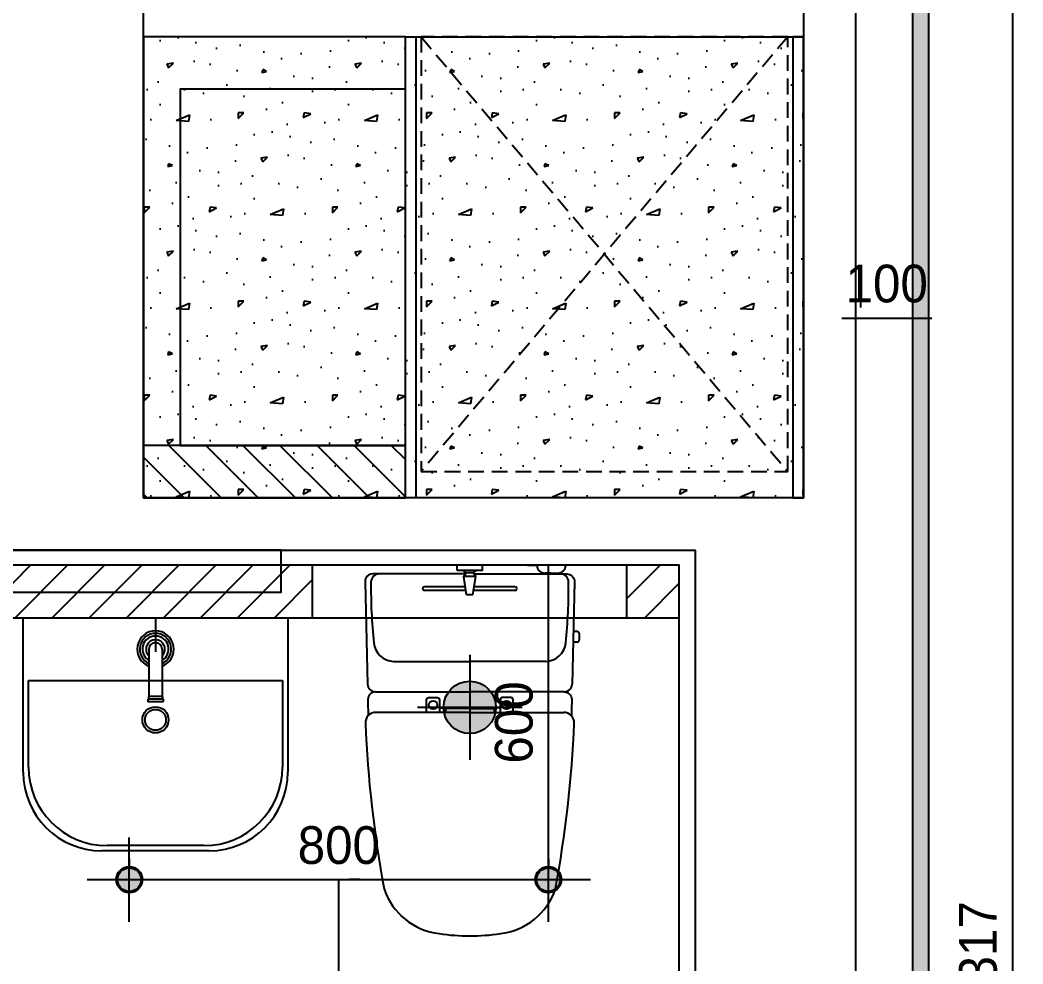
# Model space of a CAD drawing. Header units: millimetres. Extents: x 346859 to 753976, y -86090 to 5333.
# Drawn here: x 432887 to 434801, y -20782 to -18981 of the extents above; entities that cross this region are included whole.
import ezdxf

# ---------------------------------------------------------------- set-up
doc = ezdxf.new("R2010")
doc.units = ezdxf.units.MM
doc.header["$LTSCALE"] = 60
doc.linetypes.add('DASHED', pattern=[0.75, 0.5, -0.25])
doc.linetypes.add('HIDDEN', pattern=[0.375, 0.25, -0.125])
for name, color, linetype in [('03-WAL NEW', 3, 'Continuous'), ('06-FUR', 6, 'Continuous'), ('07-DIM WAL', 5, 'Continuous'), ('2CONTINUOUS', 2, 'Continuous'), ('3.기호.계단선', 30, 'Continuous'), ('ac-wall-fin', 3, 'Continuous'), ('CEIL-LIGHT', 7, 'Continuous'), ('CO-BATH', 6, 'Continuous'), ('fin', 5, 'Continuous'), ('FUR', 8, 'DASHED'), ('HAT', 8, 'Continuous'), ('HL', 6, 'HIDDEN'), ('RC-LIGHT', 7, 'Continuous')]:
    doc.layers.add(name, color=color, linetype=linetype)
doc.styles.add('YOURNAME', font='HY울릉도M.TTF')
doc.dimstyles.new('40', dxfattribs={"dimscale": 40, "dimtxt": 1.8, "dimasz": 0.9, "dimexe": 0.5, "dimexo": 1, "dimgap": 0.7, "dimtad": 1, "dimdec": 0, "dimzin": 0, "dimdsep": 46, "dimtxsty": 'YOURNAME', "dimblk": 'NONE', "dimcen": 0, "dimclrd": 1, "dimclre": 1, "dimclrt": 7, "dimadec": 0, "dimazin": 0, "dimtfac": 1, "dimtdec": 0, "dimtix": 1, "dimtmove": 2, "dimatfit": 3, "dimldrblk": 'NONE', "dimfxl": 1, "dimtolj": 1, "dimtzin": 0, "dimarcsym": 0})
pattern_1 = [(45, (25800, 37441.25), (-35.355339, 35.355339), [])]

# ---------------------------------------------------------------- blocks, each defined once
blk = doc.blocks.new('VUSAUSEH')
at = {"layer": '3.기호.계단선', "transparency": 33554687}
h = blk.add_hatch(color=256, dxfattribs=at)
h.dxf.hatch_style = 1
h.paths.add_polyline_path([(407995.2, 36885.2, 1), (407895.2, 36885.2, 1)])
at = {"layer": '2CONTINUOUS'}
blk.add_lwpolyline([(406040.2, 32517.2), (406040.2, 35415.2), (407670.2, 35415.2), (407670.2, 35615.2), (406105.2, 35615.2), (406105.2, 37185.2), (408375.2, 37185.2), (408375.2, 35415.2), (408682.2, 35415.2), (408682.2, 38430.2), (408582.2, 38430.2), (408582.2, 37285.2), (407322.2, 37285.2), (407322.2, 38430.2), (405147.2, 38430.2), (405147.2, 38325.2), (405978.2, 38325.2), (405978.2, 36495.2), (404927.2, 36495.2), (404927.2, 36200.2), (405840.2, 36200.2), (405840.2, 31122.2)], dxfattribs=at)
blk.add_lwpolyline([(406915.2, 37105.2), (407585.2, 37105.2), (407585.2, 37185.2), (406915.2, 37185.2)], close=True, dxfattribs=at)
at = {"layer": '3.기호.계단선'}
for p, q in [((407945.2, 36985.2), (407945.2, 36785.2)), ((408045.2, 36885.2), (407845.2, 36885.2))]:
    blk.add_line(p, q, dxfattribs=at)
blk.add_circle((407945.2, 36885.2), 50, dxfattribs=at)
blk = doc.blocks.new('cjswjdeh')
at = {"layer": '03-WAL NEW'}
h = blk.add_hatch(dxfattribs=at)
h.set_pattern_fill('_USER', color=256, scale=50, angle=45, pattern_type=0)
h.set_pattern_definition(pattern_1)
h.paths.add_polyline_path([(432845.2, 37056.4), (432845.2, 37106.4), (432715.2, 37106.4), (432715.2, 37156.4), (432245.2, 37156.4), (432245.2, 37056.4)])
h.paths.add_polyline_path([(432845.2, 37106.4), (432845.2, 37156.4), (432715.2, 37156.4), (432715.2, 37106.4)])
h.paths.add_polyline_path([(433040.4, 37326.1), (433250, 37326.1), (433250, 37179.1), (433040.4, 37179.1)], flags=9)
h.paths.add_polyline_path([(432440.4, 37326.1), (432650, 37326.1), (432650, 37179.1), (432440.4, 37179.1)], flags=9)
h.paths.add_polyline_path([(433040.4, 37326.1), (433250, 37326.1), (433250, 37179.1), (433040.4, 37179.1)], flags=9)
h.paths.add_polyline_path([(432440.4, 37326.1), (432650, 37326.1), (432650, 37179.1), (432440.4, 37179.1)], flags=9)
at = {"layer": 'HAT', "transparency": 33554687}
h = blk.add_hatch(dxfattribs=at)
h.set_pattern_fill('CONC', color=8, scale=10, angle=45)
h.set_pattern_definition([(45, (25904.68, 332.57), (-179.60512, 179.60512), [0, -254]), (45, (25969.34, 271.5), (-179.60512, 179.60512), [0, -254]), (45, (25877.74, 373.88), (-179.60512, 179.60512), [0, -254]), (23.19859, (25840.02, 224.81), (718.4204897, 359.210245), [27.35664, -1340.47522]), (261.869898, (25865.164, 235.585), (179.6051224, 898.025612), [12.7, -1257.3]), (175.601295, (25863.368, 223.013), (1975.6563466, -179.6051224), [23.41764, -2318.34665]), (251.56505, (25825.65, 142.19), (-2e-13, -359.210245), [5.67961, -562.28165]), (11.309932, (25823.855, 136.8), (538.815367, 179.605122), [9.1581, -906.65192]), (153.434949, (25832.836, 138.6), (-538.815367, 179.605122), [8.03219, -795.18634]), (270, (25958.56, 239.18), (179.60512, -179.60512), [10.7763, -348.43394]), (45, (25958.56, 228.4), (0, 359.21024), [15.24, -238.76]), (180, (25969.34, 239.18), (-179.60512, -179.60512), [10.7763, -348.43394]), (296.565051, (25822.06, 332.57), (-179.605122, 538.815367), [8.03219, -795.18634]), (45, (25825.65, 325.4), (0, 359.21024), [12.7, -241.3]), (188.130102, (25834.63, 334.37), (-898.025612, -179.6051224), [12.7, -1257.3]), (258.690068, (25725.07, 239.18), (179.605122, 538.815367), [9.1581, -906.65192]), (26.565051, (25723.28, 230.2), (-538.815367, -179.605122), [16.06437, -787.15416]), (171.869898, (25737.645, 237.38), (898.025612, -179.6051224), [12.7, -1257.3]), (45, (25784.34, 284.08), (-179.60512, 179.60512), [0, -254]), (45, (25782.55, 188.9), (-179.60512, 179.60512), [0, -254]), (45, (25899.3, 172.72), (-179.60512, 179.60512), [0, -254]), (45, (25892.1, 276.9), (-179.60512, 179.60512), [0, -254]), (45, (25809.49, 255.34), (-179.60512, 179.60512), [0, -254]), (45, (25764.59, 221.22), (-179.60512, 179.60512), [0, -254]), (45, (25791.53, 226.6), (-179.60512, 179.60512), [0, -254]), (45, (25827.45, 176.32), (-179.60512, 179.60512), [0, -254]), (45, (25777.16, 140.4), (-179.60512, 179.60512), [0, -254]), (45, (25737.64, 183.5), (-179.60512, 179.60512), [0, -254]), (45, (25692.74, 217.62), (-179.60512, 179.60512), [0, -254]), (45, (25741.24, 280.49), (-179.60512, 179.60512), [0, -254]), (45, (25773.57, 327.18), (-179.60512, 179.60512), [0, -254]), (45, (25843.6, 382.86), (-179.60512, 179.60512), [0, -254]), (45, (25856.18, 284.08), (-179.60512, 179.60512), [0, -254]), (45, (25805.9, 298.45), (-179.60512, 179.60512), [0, -254]), (45, (25906.47, 226.6), (-179.60512, 179.60512), [0, -254]), (45, (25861.57, 163.74), (-179.60512, 179.60512), [0, -254]), (45, (25954.97, 178.1), (-179.60512, 179.60512), [0, -254]), (45, (25884.92, 129.62), (-179.60512, 179.60512), [0, -254]), (45, (25832.84, 66.76), (-179.60512, 179.60512), [0, -254]), (45, (25863.37, 79.33), (-179.60512, 179.60512), [0, -254]), (45, (25840.02, 106.27), (-179.60512, 179.60512), [0, -254]), (45, (25989.1, 197.87), (-179.60512, 179.60512), [0, -254]), (45, (25937, 293.06), (-179.60512, 179.60512), [0, -254]), (45, (25874.14, 337.96), (-179.60512, 179.60512), [0, -254]), (45, (25920.84, 126.03), (-179.60512, 179.60512), [0, -254])])
h.paths.add_polyline_path([(433122.2, 38165.2), (434382.2, 38165.2), (434382.2, 37285.2), (433122.2, 37285.2)])
at = {"layer": 'HAT'}
h = blk.add_hatch(dxfattribs=at)
h.set_pattern_fill('_USER', color=8, scale=50, angle=315, pattern_type=0)
h.set_pattern_definition([(315, (394639.054, 438831.37), (35.355339, 35.355339), [])])
h.paths.add_polyline_path([(433622.2, 37385.2), (433122.2, 37385.2), (433122.2, 37285.2), (433622.2, 37285.2)])
at = {"layer": 'HAT', "transparency": 33554687}
h = blk.add_hatch(dxfattribs=at)
h.set_pattern_fill('_USER', color=8, scale=50, angle=45, pattern_type=0)
h.set_pattern_definition(pattern_1)
h.paths.add_polyline_path([(432845.2, 37106.4), (433385.2, 37106.4), (433385.2, 37156.4), (432845.2, 37156.4)])
h.paths.add_polyline_path([(432845.2, 37106.4), (432845.2, 37056.4), (433445.2, 37056.4), (433445.2, 37156.4), (433385.2, 37156.4), (433385.2, 37106.4)])
h.paths.add_polyline_path([(434145.2, 37056.4), (434145.2, 37156.4), (434045.2, 37156.4), (434045.2, 37056.4)])
h.paths.add_polyline_path([(433640.4, 37326.1), (433850, 37326.1), (433850, 37179.1), (433640.4, 37179.1)], flags=9)
h.paths.add_polyline_path([(433040.4, 37326.1), (433250, 37326.1), (433250, 37179.1), (433040.4, 37179.1)], flags=9)
at = {"color": 8}
blk.add_line((433145.2, 37056.4), (433145.2, 36991.4), dxfattribs=at)
at = {"layer": '03-WAL NEW'}
for p, q in [((433445.2, 37056.4), (433445.2, 37156.4)), ((434045.2, 37056.4), (434045.2, 37156.4))]:
    blk.add_line(p, q, dxfattribs=at)
for points in [[(433622.2, 38165.2), (433122.2, 38165.2), (433122.2, 37285.2), (433622.2, 37285.2)], [(433622.2, 38165.2), (434382.2, 38165.2), (434382.2, 37285.2), (433622.2, 37285.2)], [(433622.2, 38065.2), (433192.2, 38065.2), (433192.2, 37385.2), (433622.2, 37385.2)], [(433622.2, 37385.2), (433122.2, 37385.2), (433122.2, 37285.2), (433622.2, 37285.2)]]:
    blk.add_lwpolyline(points, close=True, dxfattribs=at)
blk.add_lwpolyline([(434145.2, 37156.4), (432845.2, 37156.4), (432845.2, 37056.4), (434145.2, 37056.4), (434145.2, 37156.4)], dxfattribs=at)
at = {"layer": '06-FUR', "color": 8}
for points in [[(433622.2, 38165.2), (433642.2, 38165.2), (433642.2, 37285.2), (433622.2, 37285.2), (433622.2, 38165.2)], [(434382.2, 38165.2), (434362.2, 38165.2), (434362.2, 37285.2), (434382.2, 37285.2), (434382.2, 38165.2)]]:
    blk.add_lwpolyline(points, dxfattribs=at)
blk.add_lwpolyline([(434382.2, 38165.2), (434382.2, 38165.2), (434382.2, 37285.2), (434382.2, 37285.2)], close=True, dxfattribs=at)
at = {"layer": 'ac-wall-fin', "color": 8}
blk.add_lwpolyline([(434145.2, 35615.2), (434145.2, 37156.4), (431935.2, 37156.4), (431935.2, 35646.4), (433470.2, 35646.4)], dxfattribs=at)
at = {"layer": 'CO-BATH', "color": 8}
for p, q in [((432892.7, 36761.4), (432892.7, 37056.4)), ((432892.7, 37056.4), (433397.7, 37056.4)), ((433397.7, 37056.4), (433397.7, 36761.4)), ((433132.7, 36996.4), (433132.7, 36905.9)), ((433157.7, 36996.4), (433157.7, 36905.9)), ((432902.7, 36771.4), (432902.7, 36936.4)), ((432902.7, 36936.4), (433387.7, 36936.4)), ((433387.7, 36936.4), (433387.7, 36771.4)), ((433130.7, 36900.9), (433130.7, 36895.9)), ((433159.7, 36900.9), (433130.7, 36900.9)), ((433159.7, 36895.9), (433130.7, 36895.9)), ((433131.7, 36905.9), (433131.7, 36900.9)), ((433158.7, 36905.9), (433131.7, 36905.9)), ((433158.7, 36905.9), (433158.7, 36900.9)), ((433159.7, 36900.9), (433159.7, 36895.9)), ((433247.7, 36611.4), (433042.7, 36611.4)), ((433237.7, 36621.4), (433052.7, 36621.4))]:
    blk.add_line(p, q, dxfattribs=at)
for radius in [25, 20]:
    blk.add_circle((433145.2, 36861.4), radius, dxfattribs=at)
for centre, radius, start, end in [((433145.2, 36996.4), 35, 290.9249, 249.0752), ((433145.2, 36996.4), 30, 294.6243, 245.3757), ((433145.2, 36996.4), 25, 300, 240), ((433145.2, 36996.4), 18, 313.983, 226.0171), ((433145.2, 36996.4), 12.5, 0, 180), ((433042.7, 36761.4), 150, 180, 270), ((433052.7, 36771.4), 150, 180, 270), ((433237.7, 36771.4), 150, 270, 0), ((433247.7, 36761.4), 150, 270, 0)]:
    blk.add_arc(centre, radius, start, end, dxfattribs=at)
at = {"layer": 'fin', "color": 8}
for p, q in [((433737.2, 37140), (433572.6, 37140)), ((433753.2, 37140), (433917.8, 37140)), ((433900.9, 37141.4), (433888.5, 37141.4)), ((433900.9, 37141.4), (433913.4, 37141.4)), ((433600, 36972.8), (433745.2, 36972.8)), ((433890.5, 36972.8), (433745.2, 36972.8)), ((433564.9, 36915), (433745.2, 36915)), ((433925.6, 36915), (433745.2, 36915)), ((433745.2, 36875.7), (433565.9, 36875.7)), ((433745.2, 36875.7), (433924.5, 36875.7))]:
    blk.add_line(p, q, dxfattribs=at)
for points in [[(433572.6, 37140), (433560.2, 37140, 0.421209), (433545.2, 37124.7), (433549.9, 36929.7, 0.001659)], [(433917.8, 37140), (433930.2, 37140, -0.421209), (433945.2, 37124.7), (433940.6, 36929.7, -0.001659)], [(433564.9, 36915, 0.371724), (433550.5, 36900.3, 0.003515), (433551.3, 36869.4, 0.320541)], [(433925.6, 36915, -0.371724), (433940, 36900.3, -0.003515), (433939.1, 36869.4, -0.320541)]]:
    blk.add_lwpolyline(points, format="xyb", dxfattribs=at)
for centre, radius, start, end in [((433888.5, 37156.4), 15, 180, 270), ((433913.4, 37156.4), 15, 270, 0), ((433572.6, 37124), 16, 90, 179.3116), ((433917.8, 37124), 16, 0.6884, 90), ((434556.5, 37112.2), 1000, 179.3116, 185.9437), ((432933.9, 37112.2), 1000, 354.0563, 0.6884), ((433601.7, 37012.8), 40, 185.9437, 267.5129), ((433888.7, 37012.8), 40, 272.4871, 354.0563), ((433564.9, 36930), 15, 181.3651, 270), ((433925.6, 36930), 15, 270, 358.6349), ((433565.9, 36855.7), 20, 90, 182.3333), ((433924.5, 36855.7), 20, 357.6667, 90), ((435750, 36944.7), 2205.9, 182.3333, 190.6081), ((431740.4, 36944.7), 2205.9, 349.3919, 357.6667), ((433701, 36578.1), 125.5, 198.2964, 263.4241), ((433789.4, 36578.1), 125.5, 276.5759, 341.7036), ((433745.2, 36855), 405.9, 261.6993, 270), ((433745.2, 36855), 405.9, 270, 278.3007)]:
    blk.add_arc(centre, radius, start, end, dxfattribs=at)
at = {"layer": 'FUR', "color": 8}
for p, q in [((433652.2, 38165.2), (434352.2, 37335.2)), ((434352.2, 38165.2), (433652.2, 37335.2))]:
    blk.add_line(p, q, dxfattribs=at)
blk.add_lwpolyline([(433652.2, 37335.2), (434352.2, 37335.2), (434352.2, 38165.2), (433652.2, 38165.2)], close=True, dxfattribs=at)
at = {"layer": 'HL', "color": 8, "linetype": 'Continuous'}
for p, q in [((433721.2, 37146.4), (433721.2, 37156.4)), ((433769.2, 37146.4), (433721.2, 37146.4)), ((433738.3, 37141.7), (433732.8, 37146.4)), ((433752.2, 37141.7), (433757.6, 37146.4)), ((433769.2, 37146.4), (433769.2, 37156.4)), ((433733.9, 37134.7), (433738.3, 37141.7)), ((433739.2, 37100.3), (433733.9, 37134.7)), ((433756.5, 37134.7), (433733.9, 37134.7)), ((433752.2, 37141.7), (433738.3, 37141.7)), ((433751.2, 37100.3), (433756.5, 37134.7)), ((433756.5, 37134.7), (433752.2, 37141.7)), ((433736.7, 37115.4), (433658.7, 37115.4)), ((433737.7, 37108.4), (433658.7, 37108.4)), ((433831.7, 37108.4), (433752.7, 37108.4)), ((433831.7, 37115.4), (433753.7, 37115.4)), ((433751.2, 37100.3), (433739.2, 37100.3)), ((433950.2, 37030), (433943, 37030)), ((433950.2, 37009.9), (433942.5, 37009.9)), ((433954.2, 37026), (433954.2, 37013.9)), ((433745.2, 36882.8), (433698.9, 36882.8)), ((433745.2, 36882.8), (433791.5, 36882.8))]:
    blk.add_line(p, q, dxfattribs=at)
for points in [[(433662.7, 36875.7), (433662.7, 36899.9, -0.414214), (433666.7, 36903.9), (433683.1, 36903.9, -0.414214), (433687.1, 36899.9), (433687.1, 36884.4), (433687.1, 36875.7)], [(433827.8, 36875.7), (433827.8, 36899.9, 0.414214), (433823.8, 36903.9), (433807.3, 36903.9, 0.414214), (433803.3, 36899.9), (433803.3, 36884.4), (433803.3, 36875.7)], [(433687.1, 36884.4), (433696.9, 36884.4, -0.414214), (433698.9, 36882.4), (433698.9, 36875.7)], [(433803.3, 36884.4), (433793.5, 36884.4, 0.414214), (433791.5, 36882.4), (433791.5, 36875.7)]]:
    blk.add_lwpolyline(points, format="xyb", dxfattribs=at)
for centre in [(433675.2, 36890), (433815.2, 36890)]:
    blk.add_circle(centre, 8, dxfattribs=at)
for centre, radius, start, end in [((433658.7, 37111.9), 3.5, 90, 270), ((433831.7, 37111.9), 3.5, 270, 90), ((433950.2, 37026), 4, 0, 90), ((433950.2, 37013.9), 4, 270, 0)]:
    blk.add_arc(centre, radius, start, end, dxfattribs=at)
blk.add_blockref('VUSAUSEH', (25800, 0))
blk = doc.blocks.new('1')
at = {"linetype": 'Continuous'}
h = blk.add_hatch(color=4, dxfattribs=at)
h.dxf.hatch_style = 1
edge = h.paths.add_edge_path()
edge.add_arc((11539653.5, -14273503.8), 37.5, 0, 360)
at = {"color": 1, "linetype": 'Continuous'}
for p, q in [((11539653.5, -14273637.1), (11539653.5, -14273370.5)), ((11539520.2, -14273503.8), (11539786.8, -14273503.8))]:
    blk.add_line(p, q, dxfattribs=at)
at = {"color": 4, "linetype": 'Continuous'}
for radius in [41.5, 37.5]:
    blk.add_circle((11539653.5, -14273503.8), radius, dxfattribs=at)
blk = doc.blocks.new('*D92')
at = {"layer": '07-DIM WAL', "color": 1, "lineweight": -2, "transparency": 16777216}
for p, q in [((433095.2, -20581.2), (433095.2, -20601.2)), ((433895.2, -20581.2), (433895.2, -20601.2)), ((433095.2, -20621.2), (433895.2, -20621.2))]:
    blk.add_line(p, q, dxfattribs=at)
at = {"layer": 'Defpoints', "color": 0, "transparency": 16777216}
for p in [(433095.2, -20621.2), (433895.2, -20621.2), (433895.2, -20621.2)]:
    blk.add_point(p, dxfattribs=at)
at = {"layer": '07-DIM WAL', "color": 7, "transparency": 16777216, "insert": (433495.2, -20555.7), "char_height": 72, "attachment_point": 5, "style": 'YOURNAME'}
blk.add_mtext('\\A1;800', dxfattribs=at)
blk = doc.blocks.new('_None')
blk = doc.blocks.new('*D93')
at = {"layer": '07-DIM WAL', "color": 1, "lineweight": -2, "transparency": 16777216}
for p, q in [((433855.2, -20021.2), (433875.2, -20021.2)), ((433895.2, -20621.2), (433895.2, -20021.2)), ((433855.2, -20621.2), (433875.2, -20621.2))]:
    blk.add_line(p, q, dxfattribs=at)
at = {"layer": 'Defpoints', "color": 0, "transparency": 16777216}
for p in [(433895.2, -20021.2), (433895.2, -20021.2), (433895.2, -20621.2)]:
    blk.add_point(p, dxfattribs=at)
at = {"layer": '07-DIM WAL', "color": 7, "transparency": 16777216, "insert": (433829.7, -20321.2), "char_height": 72, "attachment_point": 5, "rotation": 90, "style": 'YOURNAME'}
blk.add_mtext('\\A1;600', dxfattribs=at)
blk = doc.blocks.new('*D94')
at = {"layer": '07-DIM WAL', "color": 1, "lineweight": -2, "transparency": 16777216}
for p, q in [((433495.2, -21121.2), (433495.2, -20621.2)), ((433535.2, -20621.2), (433515.2, -20621.2)), ((433535.2, -21121.2), (433515.2, -21121.2))]:
    blk.add_line(p, q, dxfattribs=at)
at = {"layer": 'Defpoints', "color": 0, "transparency": 16777216}
for p in [(433495.2, -20621.2), (433495.2, -20621.2), (433495.2, -21121.2)]:
    blk.add_point(p, dxfattribs=at)
at = {"layer": '07-DIM WAL', "color": 7, "transparency": 16777216, "insert": (433429.8, -20871.2), "char_height": 72, "attachment_point": 5, "rotation": 90, "style": 'YOURNAME'}
blk.add_mtext('\\A1;500', dxfattribs=at)
blk = doc.blocks.new('*D99')
at = {"layer": '07-DIM WAL', "color": 1, "lineweight": -2, "transparency": 16777216}
for p, q in [((434661.2, -18608.4), (434801.3, -18608.4)), ((434781.3, -18608.4), (434781.3, -22925.4)), ((434661.2, -22925.4), (434801.3, -22925.4))]:
    blk.add_line(p, q, dxfattribs=at)
at = {"layer": 'Defpoints', "color": 0, "transparency": 16777216}
for p in [(434621.2, -18608.4), (434621.2, -22925.4), (434781.3, -22925.4)]:
    blk.add_point(p, dxfattribs=at)
at = {"layer": '07-DIM WAL', "color": 7, "transparency": 16777216, "insert": (434715.8, -20766.9), "char_height": 72, "attachment_point": 5, "rotation": 90, "style": 'YOURNAME'}
blk.add_mtext('\\A1;4317', dxfattribs=at)
blk = doc.blocks.new('*D271')
at = {"layer": '07-DIM WAL', "color": 1, "lineweight": -2, "transparency": 16777216}
for p, q in [((434491.2, -19509.4), (434491.2, -19529.4)), ((434591.2, -19816.6), (434591.2, -19529.4)), ((434455.2, -19549.4), (434627.2, -19549.4))]:
    blk.add_line(p, q, dxfattribs=at)
at = {"layer": 'Defpoints', "color": 0, "transparency": 16777216}
for p in [(434491.2, -19549.4), (434591.2, -19549.4), (434591.2, -19856.6)]:
    blk.add_point(p, dxfattribs=at)
at = {"layer": '07-DIM WAL', "color": 7, "transparency": 16777216, "insert": (434541.2, -19484), "char_height": 72, "attachment_point": 5, "style": 'YOURNAME'}
blk.add_mtext('\\A1;100', dxfattribs=at)

msp = doc.modelspace()

# ---------------------------------------------------------------- hatches: boundary and pattern name
at = {"layer": 'CEIL-LIGHT'}
h = msp.add_hatch(color=140, dxfattribs=at)
h.dxf.hatch_style = 1
h.paths.add_polyline_path([(434591.2, -22925.4), (434591.2, -18638.4), (429328.2, -18638.4), (429328.2, -18608.4), (434621.2, -18608.4), (434621.2, -22925.4)])

# ---------------------------------------------------------------- linework, layer by layer
at = {"layer": 'CEIL-LIGHT', "color": 140}
msp.add_lwpolyline([(434591.2, -22925.4), (434591.2, -18638.4), (429328.2, -18638.4), (429328.2, -18608.4), (434621.2, -18608.4), (434621.2, -22925.4)], close=True, dxfattribs=at)

# ---------------------------------------------------------------- block references
msp.add_blockref('cjswjdeh', (0, -57177.6))
at = {"layer": 'RC-LIGHT', "xscale": 0.6024096385271789, "yscale": 0.6024096385271789, "zscale": 0.6024096385271789}
for p in [(-6518503.3, 8577875.1), (-6517703.3, 8577875.1)]:
    msp.add_blockref('1', p, dxfattribs=at)

# ---------------------------------------------------------------- dimensions: what is measured, and where the dimension line sits
at = {"layer": '07-DIM WAL'}
for base, p1, p2, picture, middle in [((434781.3, -22925.4), (434621.2, -18608.4), (434621.2, -22925.4), '*D99', (434715.8, -20766.9)), ((433895.2, -20021.2), (433895.2, -20621.2), (433895.2, -20021.2), '*D93', (433829.7, -20321.2)), ((433495.2, -20621.2), (433495.2, -21121.2), (433495.2, -20621.2), '*D94', (433429.8, -20871.2))]:
    dim = msp.add_linear_dim(base=base, p1=p1, p2=p2, angle=90, dimstyle='40', dxfattribs=at)
    dim.commit()
    dim.dimension.update_dxf_attribs({"geometry": picture, "text_midpoint": middle})
for base, p1, p2, picture, middle in [((434591.2, -19549.4), (434491.2, -19549.4), (434591.2, -19856.6), '*D271', (434541.2, -19484)), ((433895.2, -20621.2), (433095.2, -20621.2), (433895.2, -20621.2), '*D92', (433495.2, -20555.7))]:
    dim = msp.add_linear_dim(base=base, p1=p1, p2=p2, dimstyle='40', dxfattribs=at)
    dim.commit()
    dim.dimension.update_dxf_attribs({"geometry": picture, "text_midpoint": middle})

doc.saveas('drawing.dxf')
